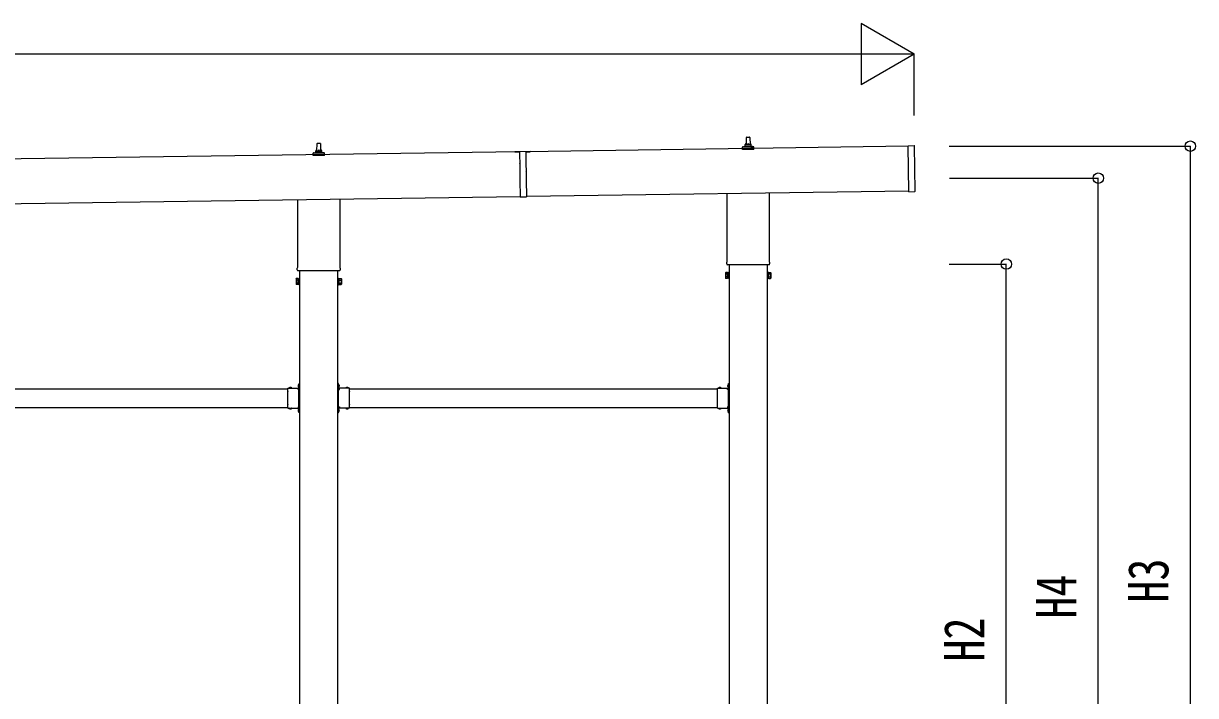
# Model space of a CAD drawing. Units: millimetres, scale not verified. Extents: x -16820 to 16820, y -11880 to 11880.
# Drawn here: x -962 to 2860, y -3026 to -836 of the extents above; entities that cross this region are included whole.
import ezdxf
from ezdxf.enums import TextEntityAlignment as Align

# ---------------------------------------------------------------- set-up
doc = ezdxf.new("R2010")
doc.units = ezdxf.units.MM
doc.header["$LTSCALE"] = 50
for name, color, linetype in [('0-5_YKK_13', 4, 'Continuous'), ('0-6_YKK_A1', 4, 'Continuous'), ('0-7_YKK_D', 6, 'Continuous')]:
    doc.layers.add(name, color=color, linetype=linetype)
doc.styles.add('ＭＳ ゴシック', font='')
doc.styles.get('ＭＳ ゴシック').set_extended_font_data('MS Gothic')

msp = doc.modelspace()

# ---------------------------------------------------------------- linework, layer by layer
at = {"layer": '0-5_YKK_13'}
for p, q in [((1395.08, -1230.74), (1395.81, -1207.21)), ((1396.81, -1206.24), (1405.35, -1206.24)), ((1406.35, -1207.21), (1407.08, -1230.74)), ((-17.17, -1266.24), (-17.17, -1258.53)), ((-16.79, -1257.74), (18.95, -1257.74)), ((-16.41, -1257.55), (-9.69, -1255.92)), ((-9.3, -1255.74), (11.46, -1255.74)), ((-8.92, -1254.95), (-8.92, -1250.74)), ((-7.92, -1250.74), (10.08, -1250.74)), ((-4.92, -1250.74), (-4.19, -1227.21)), ((-3.19, -1226.24), (5.35, -1226.24)), ((6.35, -1227.21), (7.08, -1250.74)), ((11.08, -1254.95), (11.08, -1250.74)), ((18.56, -1257.55), (11.84, -1255.92)), ((19.33, -1266.24), (19.33, -1258.53)), ((690.8, -1253.26), (640.8, -1253.97)), ((640.8, -1253.97), (640.81, -1254.47)), ((640.81, -1254.47), (655.81, -1254.26)), ((655.8, -1253.76), (655.98, -1266.16)), ((675.8, -1253.47), (675.98, -1265.87)), ((675.81, -1253.97), (690.81, -1253.76)), ((690.8, -1253.26), (690.81, -1253.76)), ((1382.83, -1246.24), (1382.83, -1238.53)), ((1419.33, -1246.24), (1382.83, -1246.24)), ((1383.21, -1237.74), (1418.95, -1237.74)), ((1383.59, -1237.55), (1390.31, -1235.92)), ((1390.7, -1235.74), (1411.46, -1235.74)), ((1391.08, -1234.95), (1391.08, -1230.74)), ((1392.08, -1230.74), (1410.08, -1230.74)), ((1411.08, -1234.95), (1411.08, -1230.74)), ((1418.56, -1237.55), (1411.84, -1235.92)), ((1419.33, -1246.24), (1419.33, -1238.53)), ((1923.12, -1234.16), (1942.12, -1233.89)), ((1925.27, -1384.14), (1923.12, -1234.16)), ((1945.25, -1382.86), (1943.13, -1234.87)), ((19.33, -1266.24), (-17.17, -1266.24)), ((655.99, -1266.96), (656.34, -1291.15)), ((656.35, -1291.95), (656.75, -1320.15)), ((675.99, -1266.67), (676.33, -1290.87)), ((676.35, -1291.67), (676.75, -1319.86)), ((656.76, -1320.95), (657.11, -1345.15)), ((676.76, -1320.66), (677.11, -1344.86)), ((657.12, -1345.95), (657.91, -1401.03)), ((677.12, -1345.66), (677.9, -1400.75)), ((-67.22, -1630.23), (-67.22, -1409.58)), ((69.38, -1407.62), (69.38, -1630.23)), ((657.91, -1401.04), (677.9, -1400.75)), ((1332.78, -1610.23), (1332.78, -1389.58)), ((1469.38, -1387.62), (1469.38, -1610.23)), ((1925.27, -1384.14), (1944.26, -1383.87)), ((-68.92, -1639), (-68.92, -1633.5)), ((69.02, -1642.5), (-66.86, -1642.5)), ((71.08, -1633.5), (71.08, -1639)), ((1331.08, -1619), (1331.08, -1613.5)), ((1469.02, -1622.5), (1333.14, -1622.5)), ((1471.08, -1613.5), (1471.08, -1619)), ((-72.92, -1668.5), (-72.16, -1667.19)), ((-72.92, -1668.5), (-72.92, -1685.5)), ((-65.92, -1672.09), (-72.16, -1672.09)), ((68.08, -1672.09), (74.32, -1672.09)), ((75.08, -1668.5), (74.32, -1667.19)), ((75.08, -1668.5), (75.08, -1685.5)), ((1327.08, -1648.5), (1327.84, -1647.19)), ((1327.08, -1648.5), (1327.08, -1665.5)), ((1327.08, -1665.5), (1327.84, -1666.82)), ((1334.08, -1652.09), (1327.84, -1652.09)), ((1334.08, -1661.91), (1327.84, -1661.91)), ((1334.08, -1666.82), (1327.84, -1666.82)), ((1336.58, -1666.2), (1334.08, -1666.2)), ((1465.58, -1666.2), (1468.08, -1666.2)), ((1468.08, -1652.09), (1474.32, -1652.09)), ((1468.08, -1661.91), (1474.32, -1661.91)), ((1468.08, -1666.82), (1474.32, -1666.82)), ((1475.08, -1648.5), (1474.32, -1647.19)), ((1475.08, -1665.5), (1474.32, -1666.82)), ((1475.08, -1648.5), (1475.08, -1665.5)), ((-72.92, -1685.5), (-72.16, -1686.82)), ((-65.92, -1681.91), (-72.16, -1681.91)), ((-65.92, -1686.82), (-72.16, -1686.82)), ((-63.42, -1686.2), (-65.92, -1686.2)), ((65.58, -1686.2), (68.08, -1686.2)), ((68.08, -1681.91), (74.32, -1681.91)), ((68.08, -1686.82), (74.32, -1686.82)), ((75.08, -1685.5), (74.32, -1686.82)), ((-99.42, -2035.29), (-99.42, -2024.9)), ((-99.42, -2024.9), (-63.02, -2024.9)), ((-96.16, -2024.04), (-96.16, -2024.2)), ((-95.46, -2024.9), (-87.39, -2024.9)), ((-92.55, -2024.9), (-93.87, -2022.24)), ((-90.3, -2024.9), (-88.97, -2022.24)), ((-86.69, -2024.04), (-86.69, -2024.2)), ((-67.12, -2017), (-61.42, -2017)), ((-63.02, -2015.87), (-65.68, -2014.55)), ((-63.02, -2018.13), (-65.68, -2019.45)), ((-63.88, -2012.27), (-63.72, -2012.27)), ((-63.88, -2021.74), (-63.72, -2021.74)), ((-63.02, -2009.5), (-61.42, -2009.5)), ((-63.02, -2026.46), (-63.02, -2009.5)), ((-63.02, -2012.97), (-63.02, -2021.04)), ((-61.42, -2014), (-63.02, -2014)), ((-63.02, -2015), (-61.42, -2015)), ((-63.02, -2019), (-61.42, -2019)), ((-61.42, -2020), (-63.02, -2020)), ((65.18, -2009.5), (63.58, -2009.5)), ((63.58, -2014), (65.18, -2014)), ((65.18, -2015), (63.58, -2015)), ((69.28, -2017), (63.58, -2017)), ((65.18, -2019), (63.58, -2019)), ((63.58, -2020), (65.18, -2020)), ((65.18, -2026.46), (65.18, -2009.5)), ((65.18, -2012.97), (65.18, -2021.04)), ((65.18, -2015.87), (67.84, -2014.55)), ((65.18, -2018.13), (67.84, -2019.45)), ((101.58, -2024.9), (65.18, -2024.9)), ((66.04, -2012.27), (65.88, -2012.27)), ((66.04, -2021.74), (65.88, -2021.74)), ((88.84, -2024.04), (88.84, -2024.2)), ((97.61, -2024.9), (89.54, -2024.9)), ((92.45, -2024.9), (91.13, -2022.24)), ((94.7, -2024.9), (96.03, -2022.24)), ((98.31, -2024.04), (98.31, -2024.2)), ((101.58, -2035.29), (101.58, -2024.9)), ((1300.58, -2035.29), (1300.58, -2024.9)), ((1300.58, -2024.9), (1336.98, -2024.9)), ((1303.84, -2024.04), (1303.84, -2024.2)), ((1304.54, -2024.9), (1312.61, -2024.9)), ((1307.45, -2024.9), (1306.13, -2022.24)), ((1309.7, -2024.9), (1311.03, -2022.24)), ((1313.31, -2024.04), (1313.31, -2024.2)), ((1332.88, -2017), (1338.58, -2017)), ((1336.98, -2015.87), (1334.32, -2014.55)), ((1336.98, -2018.13), (1334.32, -2019.45)), ((1336.12, -2012.27), (1336.28, -2012.27)), ((1336.12, -2021.74), (1336.28, -2021.74)), ((1336.98, -2009.5), (1338.58, -2009.5)), ((1336.98, -2026.46), (1336.98, -2009.5)), ((1336.98, -2012.97), (1336.98, -2021.04)), ((1338.58, -2014), (1336.98, -2014)), ((1336.98, -2015), (1338.58, -2015)), ((1336.98, -2019), (1338.58, -2019)), ((1338.58, -2020), (1336.98, -2020)), ((-99.42, -2077.29), (-99.42, -2036.71)), ((-63.42, -2026.5), (-66.42, -2026.5)), ((-63.42, -2035.29), (-63.42, -2028.5)), ((-63.42, -2077.29), (-63.42, -2036.71)), ((65.58, -2026.5), (68.58, -2026.5)), ((65.58, -2035.29), (65.58, -2028.5)), ((65.58, -2077.29), (65.58, -2036.71)), ((101.58, -2077.29), (101.58, -2036.71)), ((1300.58, -2077.29), (1300.58, -2036.71)), ((1336.58, -2026.5), (1333.58, -2026.5)), ((1336.58, -2035.29), (1336.58, -2028.5)), ((1336.58, -2077.29), (1336.58, -2036.71)), ((-99.42, -2089.1), (-99.42, -2078.71)), ((-99.42, -2089.1), (-63.02, -2089.1)), ((-96.16, -2089.96), (-96.16, -2089.8)), ((-95.46, -2089.1), (-87.39, -2089.1)), ((-92.55, -2089.1), (-93.87, -2091.76)), ((-90.3, -2089.1), (-88.97, -2091.76)), ((-86.69, -2089.96), (-86.69, -2089.8)), ((-66.42, -2087.5), (-63.42, -2087.5)), ((-63.02, -2095.87), (-65.68, -2094.55)), ((-63.02, -2098.13), (-65.68, -2099.45)), ((-63.88, -2092.27), (-63.72, -2092.27)), ((-63.88, -2101.74), (-63.72, -2101.74)), ((-63.42, -2085.5), (-63.42, -2078.71)), ((-63.02, -2104.5), (-63.02, -2087.54)), ((-63.02, -2092.97), (-63.02, -2101.04)), ((-63.02, -2095), (-61.42, -2095)), ((-63.02, -2099), (-61.42, -2099)), ((65.18, -2095), (63.58, -2095)), ((65.18, -2099), (63.58, -2099)), ((65.18, -2104.5), (65.18, -2087.54)), ((101.58, -2089.1), (65.18, -2089.1)), ((65.18, -2092.97), (65.18, -2101.04)), ((65.18, -2095.87), (67.84, -2094.55)), ((65.18, -2098.13), (67.84, -2099.45)), ((65.58, -2085.5), (65.58, -2078.71)), ((68.58, -2087.5), (65.58, -2087.5)), ((66.04, -2092.27), (65.88, -2092.27)), ((66.04, -2101.74), (65.88, -2101.74)), ((88.84, -2089.96), (88.84, -2089.8)), ((97.61, -2089.1), (89.54, -2089.1)), ((92.45, -2089.1), (91.13, -2091.76)), ((94.7, -2089.1), (96.03, -2091.76)), ((98.31, -2089.96), (98.31, -2089.8)), ((101.58, -2089.1), (101.58, -2078.71)), ((1300.58, -2089.1), (1300.58, -2078.71)), ((1300.58, -2089.1), (1336.98, -2089.1)), ((1303.84, -2089.96), (1303.84, -2089.8)), ((1304.54, -2089.1), (1312.61, -2089.1)), ((1307.45, -2089.1), (1306.13, -2091.76)), ((1309.7, -2089.1), (1311.03, -2091.76)), ((1313.31, -2089.96), (1313.31, -2089.8)), ((1333.58, -2087.5), (1336.58, -2087.5)), ((1336.98, -2095.87), (1334.32, -2094.55)), ((1336.98, -2098.13), (1334.32, -2099.45)), ((1336.12, -2092.27), (1336.28, -2092.27)), ((1336.12, -2101.74), (1336.28, -2101.74)), ((1336.58, -2085.5), (1336.58, -2078.71)), ((1336.98, -2104.5), (1336.98, -2087.54)), ((1336.98, -2092.97), (1336.98, -2101.04)), ((1336.98, -2095), (1338.58, -2095)), ((1336.98, -2099), (1338.58, -2099)), ((-63.02, -2104.5), (-61.42, -2104.5)), ((65.18, -2104.5), (63.58, -2104.5)), ((1336.98, -2104.5), (1338.58, -2104.5))]:
    msp.add_line(p, q, dxfattribs=at)
for points in [[(-65.92, -1686.82), (-65.92, -1667.19), (-72.16, -1667.19)], [(-65.92, -1686.2), (-65.92, -1667.8), (-63.42, -1667.8)], [(68.08, -1686.2), (68.08, -1667.8), (65.58, -1667.8)], [(68.08, -1686.82), (68.08, -1667.19), (74.32, -1667.19)], [(1334.08, -1666.82), (1334.08, -1647.19), (1327.84, -1647.19)], [(1334.08, -1666.2), (1334.08, -1647.8), (1336.58, -1647.8)], [(1468.08, -1666.2), (1468.08, -1647.8), (1465.58, -1647.8)], [(1468.08, -1666.82), (1468.08, -1647.19), (1474.32, -1647.19)], [(-63.42, -2028.5), (-66.42, -2028.5), (-66.42, -2024.9)], [(-61.42, -2024.5), (-61.42, -2018.5), (-61.42, -2015.5), (-61.42, -2009.5)], [(63.58, -2024.5), (63.58, -2018.5), (63.58, -2015.5), (63.58, -2009.5)], [(65.58, -2028.5), (68.58, -2028.5), (68.58, -2024.9)], [(1336.58, -2028.5), (1333.58, -2028.5), (1333.58, -2024.9)], [(1338.58, -2024.5), (1338.58, -2018.5), (1338.58, -2015.5), (1338.58, -2009.5)], [(-63.42, -2085.5), (-66.42, -2085.5), (-66.42, -2089.1)], [(-61.42, -2104.5), (-61.42, -2098.5), (-61.42, -2095.5), (-61.42, -2089.5)], [(63.58, -2104.5), (63.58, -2098.5), (63.58, -2095.5), (63.58, -2089.5)], [(65.58, -2085.5), (68.58, -2085.5), (68.58, -2089.1)], [(1336.58, -2085.5), (1333.58, -2085.5), (1333.58, -2089.1)], [(1338.58, -2104.5), (1338.58, -2098.5), (1338.58, -2095.5), (1338.58, -2089.5)]]:
    msp.add_lwpolyline(points, dxfattribs=at)
for points in [[(-63.42, -1687.5), (-63.42, -1666.5), (-61.42, -1666.5), (-61.42, -1687.5)], [(65.58, -1687.5), (65.58, -1666.5), (63.58, -1666.5), (63.58, -1687.5)], [(1336.58, -1667.5), (1336.58, -1646.5), (1338.58, -1646.5), (1338.58, -1667.5)], [(1465.58, -1667.5), (1465.58, -1646.5), (1463.58, -1646.5), (1463.58, -1667.5)]]:
    msp.add_lwpolyline(points, close=True, dxfattribs=at)
for centre, radius, start, end in [((1396.81, -1207.24), 1, 90, 178.60509), ((1405.35, -1207.24), 1, 1.39491, 90), ((-16.17, -1258.53), 1, 103.62699, 180), ((-9.92, -1254.95), 1, 283.62699, 0), ((-4.84, -1251.37), 4.13, 90, 171.17633), ((-7.92, -1251.74), 1, 90, 180), ((-3.19, -1227.24), 1, 90, 178.60509), ((4.41, -1250.74), 4.83, 133.60282, 180), ((-2.25, -1250.74), 4.83, 0, 46.39718), ((5.35, -1227.24), 1, 1.39491, 90), ((6.99, -1251.37), 4.13, 8.82367, 90), ((10.08, -1251.74), 1, 0, 90), ((12.08, -1254.95), 1, 180, 256.37301), ((18.33, -1258.53), 1, 0, 76.37301), ((1383.83, -1238.53), 1, 103.62699, 180), ((1390.08, -1234.95), 1, 283.62699, 0), ((1395.16, -1231.37), 4.13, 90, 171.17633), ((1392.08, -1231.74), 1, 90, 180), ((1404.41, -1230.74), 4.83, 133.60282, 180), ((1397.75, -1230.74), 4.83, 0, 46.39718), ((1406.99, -1231.37), 4.13, 8.82367, 90), ((1410.08, -1231.74), 1, 0, 90), ((1412.08, -1234.95), 1, 180, 256.37301), ((1418.33, -1238.53), 1, 0, 76.37301), ((1942.13, -1234.89), 1, 0.81845, 90.81845), ((655.69, -1266.56), 0.5, 307.68835, 53.94855), ((656.04, -1291.56), 0.5, 307.68835, 53.94855), ((676.28, -1266.27), 0.5, 127.68835, 233.94855), ((676.64, -1291.26), 0.5, 127.68835, 233.94855), ((656.46, -1320.55), 0.5, 307.68835, 53.94855), ((677.05, -1320.26), 0.5, 127.68835, 233.94855), ((656.81, -1345.55), 0.5, 307.68835, 53.94855), ((677.41, -1345.26), 0.5, 127.68835, 233.94855), ((1944.25, -1382.87), 1, 270.81845, 0.81845), ((-64.92, -1633.5), 4, 125.09963, 180), ((-64.92, -1639), 4, 180, 194.47751), ((-64.92, -1639), 4, 194.47751, 241.04498), ((67.08, -1639), 4, 298.95502, 345.52249), ((67.08, -1633.5), 4, 0, 54.90037), ((67.08, -1639), 4, 345.52249, 0), ((1335.08, -1613.5), 4, 125.09963, 180), ((1335.08, -1619), 4, 180, 194.47751), ((1335.08, -1619), 4, 194.47751, 241.04498), ((1467.08, -1619), 4, 298.95502, 345.52249), ((1467.08, -1613.5), 4, 0, 54.90037), ((1467.08, -1619), 4, 345.52249, 0), ((-68.58, -1669.64), 4.34, 145.61575, 214.38425), ((-56.68, -1677), 16.24, 162.41205, 197.58795), ((70.73, -1669.64), 4.34, 325.61575, 34.38425), ((58.84, -1677), 16.24, 342.41205, 17.58795), ((1331.42, -1649.64), 4.34, 145.61575, 214.38425), ((1343.32, -1657), 16.24, 162.41205, 197.58795), ((1331.42, -1664.36), 4.34, 145.61575, 214.38425), ((1470.73, -1649.64), 4.34, 325.61575, 34.38425), ((1458.84, -1657), 16.24, 342.41205, 17.58795), ((1470.73, -1664.36), 4.34, 325.61575, 34.38425), ((-68.58, -1684.36), 4.34, 145.61575, 214.38425), ((70.73, -1684.36), 4.34, 325.61575, 34.38425), ((-95.46, -2024.2), 0.7, 180, 270), ((-95.29, -2024.04), 0.862, 129.12355, 180), ((-91.42, -2028.8), 7, 90, 129.12355), ((-91.42, -2028.8), 7, 50.87645, 90), ((-87.39, -2024.2), 0.7, 270, 0), ((-87.55, -2024.04), 0.862, 0, 50.87645), ((-59.12, -2017), 7, 140.87645, 180), ((-59.12, -2017), 7, 180, 219.12355), ((-63.88, -2013.13), 0.862, 90, 140.87645), ((-63.88, -2020.87), 0.862, 219.12355, 270), ((-63.72, -2012.97), 0.7, 0, 90), ((-63.72, -2021.04), 0.7, 270, 0), ((-63.42, -2024.5), 2, 270, 0), ((65.58, -2024.5), 2, 180, 270), ((65.88, -2012.97), 0.7, 90, 180), ((65.88, -2021.04), 0.7, 180, 270), ((66.04, -2013.13), 0.862, 39.12355, 90), ((66.04, -2020.87), 0.862, 270, 320.87645), ((61.28, -2017), 7, 0, 39.12355), ((61.28, -2017), 7, 320.87645, 0), ((89.54, -2024.2), 0.7, 180, 270), ((89.71, -2024.04), 0.862, 129.12355, 180), ((93.58, -2028.8), 7, 90, 129.12355), ((93.58, -2028.8), 7, 50.87645, 90), ((97.61, -2024.2), 0.7, 270, 0), ((97.45, -2024.04), 0.862, 0, 50.87645), ((1304.54, -2024.2), 0.7, 180, 270), ((1304.71, -2024.04), 0.862, 129.12355, 180), ((1308.58, -2028.8), 7, 90, 129.12355), ((1308.58, -2028.8), 7, 50.87645, 90), ((1312.61, -2024.2), 0.7, 270, 0), ((1312.45, -2024.04), 0.862, 0, 50.87645), ((1340.88, -2017), 7, 140.87645, 180), ((1340.88, -2017), 7, 180, 219.12355), ((1336.12, -2013.13), 0.862, 90, 140.87645), ((1336.12, -2020.87), 0.862, 219.12355, 270), ((1336.28, -2012.97), 0.7, 0, 90), ((1336.28, -2021.04), 0.7, 270, 0), ((1336.58, -2024.5), 2, 270, 0), ((-100.12, -2036), 1, 314.427, 45.573), ((-62.72, -2036), 1, 134.427, 225.573), ((64.88, -2036), 1, 314.427, 45.573), ((102.28, -2036), 1, 134.427, 225.573), ((1299.88, -2036), 1, 314.427, 45.573), ((1337.28, -2036), 1, 134.427, 225.573), ((-100.12, -2078), 1, 314.427, 45.573), ((-95.46, -2089.8), 0.7, 90, 180), ((-95.29, -2089.96), 0.862, 180, 230.87645), ((-91.42, -2085.2), 7, 230.87645, 270), ((-91.42, -2085.2), 7, 270, 309.12355), ((-87.39, -2089.8), 0.7, 0, 90), ((-87.55, -2089.96), 0.862, 309.12355, 0), ((-59.12, -2097), 7, 140.87645, 180), ((-59.12, -2097), 7, 180, 219.12355), ((-63.88, -2093.13), 0.862, 90, 140.87645), ((-63.88, -2100.87), 0.862, 219.12355, 270), ((-62.72, -2078), 1, 134.427, 225.573), ((-63.72, -2092.97), 0.7, 0, 90), ((-63.72, -2101.04), 0.7, 270, 0), ((-63.42, -2089.5), 2, 0, 90), ((65.58, -2089.5), 2, 90, 180), ((65.88, -2092.97), 0.7, 90, 180), ((65.88, -2101.04), 0.7, 180, 270), ((64.88, -2078), 1, 314.427, 45.573), ((66.04, -2093.13), 0.862, 39.12355, 90), ((66.04, -2100.87), 0.862, 270, 320.87645), ((61.28, -2097), 7, 0, 39.12355), ((61.28, -2097), 7, 320.87645, 0), ((89.54, -2089.8), 0.7, 90, 180), ((89.71, -2089.96), 0.862, 180, 230.87645), ((93.58, -2085.2), 7, 230.87645, 270), ((93.58, -2085.2), 7, 270, 309.12355), ((97.61, -2089.8), 0.7, 0, 90), ((97.45, -2089.96), 0.862, 309.12355, 0), ((102.28, -2078), 1, 134.427, 225.573), ((1299.88, -2078), 1, 314.427, 45.573), ((1304.54, -2089.8), 0.7, 90, 180), ((1304.71, -2089.96), 0.862, 180, 230.87645), ((1308.58, -2085.2), 7, 230.87645, 270), ((1308.58, -2085.2), 7, 270, 309.12355), ((1312.61, -2089.8), 0.7, 0, 90), ((1312.45, -2089.96), 0.862, 309.12355, 0), ((1340.88, -2097), 7, 140.87645, 180), ((1340.88, -2097), 7, 180, 219.12355), ((1336.12, -2093.13), 0.862, 90, 140.87645), ((1336.12, -2100.87), 0.862, 219.12355, 270), ((1337.28, -2078), 1, 134.427, 225.573), ((1336.28, -2092.97), 0.7, 0, 90), ((1336.28, -2101.04), 0.7, 270, 0), ((1336.58, -2089.5), 2, 0, 90)]:
    msp.add_arc(centre, radius, start, end, dxfattribs=at)
at = {"layer": '0-6_YKK_A1'}
for p, q in [((655.81, -1254.26), (-4731.23, -1331.18)), ((1923.15, -1236.16), (675.81, -1253.97)), ((-4729.16, -1476.17), (657.88, -1399.22)), ((677.88, -1398.93), (1925.22, -1381.11)), ((-61.42, -1642.5), (-61.42, -4500)), ((63.58, -4500), (63.58, -1642.5)), ((1338.58, -1622.5), (1338.58, -4500)), ((1463.58, -4500), (1463.58, -1622.5)), ((-1298.42, -2027), (-99.42, -2027)), ((101.58, -2027), (1300.58, -2027)), ((-1298.42, -2087), (-99.42, -2087)), ((-66.42, -2087), (-61.92, -2087)), ((68.58, -2087), (64.08, -2087)), ((101.58, -2087), (1300.58, -2087)), ((1333.58, -2087), (1338.08, -2087))]:
    msp.add_line(p, q, dxfattribs=at)
for points in [[(-66.42, -2027), (-61.92, -2027), (-61.92, -2087)], [(68.58, -2027), (64.08, -2027), (64.08, -2087)], [(1333.58, -2027), (1338.08, -2027), (1338.08, -2087)]]:
    msp.add_lwpolyline(points, dxfattribs=at)
at = {"layer": '0-7_YKK_D'}
for p, q in [((1942.72, -935.68), (1769.51, -835.68)), ((1769.51, -835.68), (1769.51, -1035.68)), ((1742.72, -935.68), (-4548.72, -935.68)), ((1942.72, -935.68), (1596.3, -935.68)), ((1942.72, -935.68), (1769.51, -1035.68)), ((1942.72, -1135.68), (1942.72, -934.68)), ((2056.69, -1235.68), (2843.72, -1235.68)), ((2842.72, -4000), (2842.72, -1235.68)), ((2057.01, -1340), (2543.72, -1340)), ((2542.72, -4000), (2542.72, -1340)), ((2056.69, -1620), (2243.72, -1620)), ((2242.72, -4000), (2242.72, -1620))]:
    msp.add_line(p, q, dxfattribs=at)
for centre in [(2842.72, -1235.68), (2542.72, -1340), (2242.72, -1620)]:
    msp.add_circle(centre, 17, dxfattribs=at)

# ---------------------------------------------------------------- texts
at = {"layer": '0-7_YKK_D', "style": 'ＭＳ ゴシック', "width": 0.8}
for s, p in [('H3', (2810.72, -2723.44)), ('H4', (2510.72, -2775.6)), ('H2', (2210.72, -2915.6))]:
    msp.add_text(s, height=132, rotation=90, dxfattribs=at).set_placement(p, align=Align.BOTTOM_LEFT)

doc.saveas('drawing.dxf')
